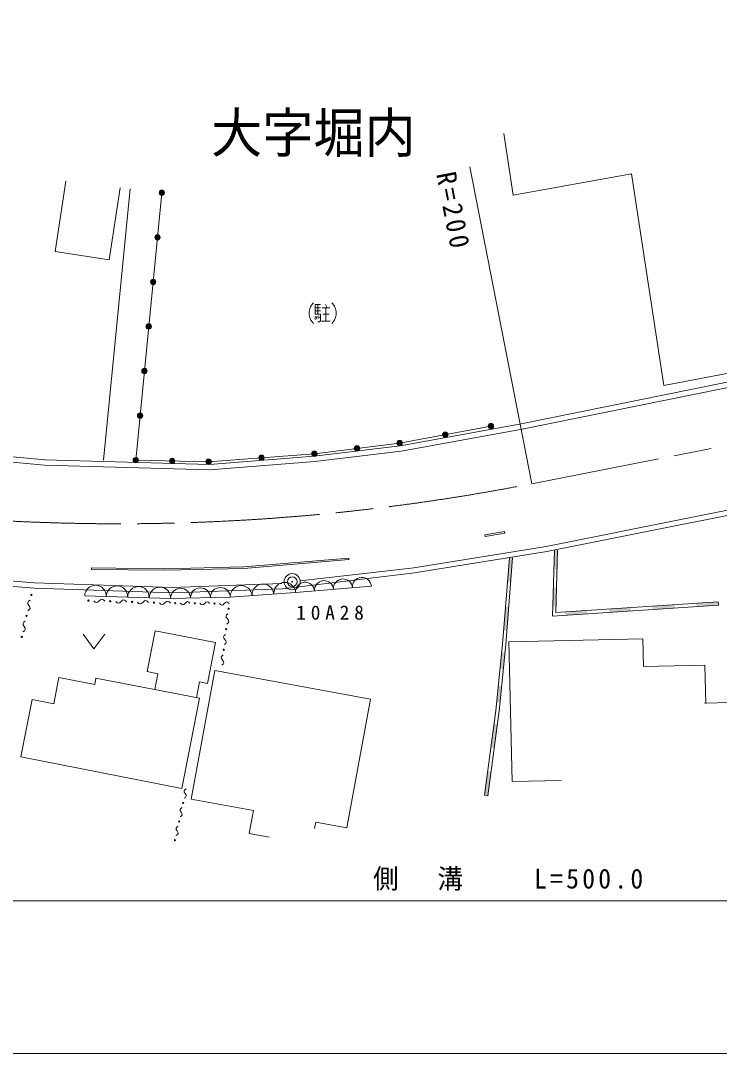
# Model space of a CAD drawing. Units: millimetres, scale not verified. Extents: x 40000 to 680000, y 20000 to 380000.
# Drawn here: x 273391 to 338321, y 205000 to 300950 of the extents above; entities that cross this region are included whole.
import ezdxf
from ezdxf.enums import TextEntityAlignment as Align

# ---------------------------------------------------------------- set-up
doc = ezdxf.new("R2010")
doc.units = ezdxf.units.MM
doc.header["$LTSCALE"] = 1000
doc.linetypes.add('CHAIN', pattern=[18.5, 12, -1.5, 3.5, -1.5])
for name, color, linetype, lineweight in [('M-BGD', 7, 'Continuous', 13), ('M-BMK', 2, 'CHAIN', 13), ('M-BMK-SRVR', 3, 'Continuous', 13), ('M-STR-HTXT', 7, 'Continuous', 13), ('M-TTL-BAND', 7, 'Continuous', 13)]:
    doc.layers.add(name, color=color, linetype=linetype, lineweight=lineweight)
doc.layers.add('M-BMK-HTXT', color=7, linetype='Continuous')
doc.styles.add('ＭＳ ゴシック', font='')
doc.styles.get('ＭＳ ゴシック').set_extended_font_data('MS Gothic')

msp = doc.modelspace()

# ---------------------------------------------------------------- hatches: boundary and pattern name
at = {"layer": 'M-BGD'}
for points in [[(322993, 251751), (322940, 250012), (323240, 250003), (323293, 251742)], [(318813, 251051), (318631, 248793), (318930, 248769), (319112, 251027)], [(322888, 248273), (322836, 246535), (323135, 246526), (323188, 248264)], [(332142, 246239), (334176, 246372), (334156, 246671), (332123, 246539)], [(336209, 246505), (338243, 246637), (338223, 246937), (336190, 246804)], [(318449, 246536), (318267, 244278), (318566, 244254), (318748, 246512)], [(324009, 245709), (326042, 245841), (326023, 246141), (323989, 246008)], [(328076, 245974), (330109, 246107), (330089, 246406), (328056, 246273)], [(318088, 242250), (317933, 240708), (318232, 240678), (318387, 242220)], [(317778, 239166), (317623, 237624), (317921, 237594), (318077, 239136)], [(317383, 235630), (317087, 233412), (317385, 233373), (317680, 235591)], [(316792, 231194), (316497, 228975), (316794, 228936), (317090, 231154)]]:
    msp.add_hatch(color=256, dxfattribs=at).paths.add_polyline_path(points)

# ---------------------------------------------------------------- linework, layer by layer
for p, q in [((283555, 285319), (281080, 260119)), ((284088, 260114), (286513, 284958)), ((301012, 274574), (301012, 273674)), ((301712, 274574), (301862, 274274)), ((300762, 274274), (301262, 274274)), ((300762, 273974), (301262, 273974)), ((300762, 273474), (300762, 273174)), ((300862, 273474), (300912, 273224)), ((300962, 273474), (301062, 273274)), ((301062, 273524), (301162, 273324)), ((301412, 274274), (302112, 274274)), ((301462, 273674), (302062, 273674)), ((301762, 274274), (301762, 273024)), ((302162, 273024), (301362, 273024)), ((308609, 261701), (317093, 263276)), ((300689, 260709), (308609, 261701)), ((284088, 260114), (290854, 259963)), ((290854, 259963), (300689, 260709)), ((318350, 253476), (316529, 253171)), ((318374, 253328), (316554, 253023)), ((318350, 253476), (318374, 253328)), ((316529, 253171), (316554, 253023)), ((322993, 251751), (322808, 245630)), ((323293, 251742), (323118, 245951)), ((303890, 251018), (303903, 250869)), ((318813, 251051), (318165, 243019)), ((319112, 251027), (318464, 242992)), ((279966, 250101), (279965, 249951)), ((292872, 247373), (298945, 247811)), ((298945, 247811), (305981, 248422)), ((279344, 247518), (287329, 247276)), ((287329, 247276), (292872, 247373)), ((322808, 245630), (338243, 246637)), ((323118, 245951), (338223, 246937)), ((338243, 246637), (338223, 246937)), ((285135, 240469), (285878, 244267)), ((285878, 244267), (291502, 243167)), ((290758, 239368), (291502, 243167)), ((318165, 243019), (317546, 236855)), ((318464, 242992), (317844, 236820)), ((331258, 240933), (331198, 243524)), ((336970, 241064), (331258, 240933)), ((337051, 237514), (336970, 241064)), ((276464, 237476), (276943, 239923)), ((276943, 239923), (280275, 239271)), ((285135, 240469), (286138, 240272)), ((285850, 238804), (286138, 240272)), ((280275, 239271), (280393, 239872)), ((289720, 238046), (290007, 239515)), ((290007, 239515), (290758, 239368)), ((274448, 237870), (276464, 237476)), ((340912, 237628), (336935, 237537)), ((317546, 236855), (316497, 228975)), ((317844, 236820), (316794, 228936)), ((319062, 230261), (323634, 230366)), ((289223, 228631), (295017, 227556)), ((316497, 228975), (316794, 228936)), ((295017, 227556), (294622, 225428)), ((300810, 226481), (300702, 225899)), ((294622, 225428), (296496, 225080))]:
    msp.add_line(p, q, dxfattribs=at)
for points in [[(563360, 311932), (547383, 307527), (473119, 293255), (346790, 268424), (319843, 262968), (308737, 260959), (300718, 259979), (290958, 259208), (275621, 259643), (259039, 261197), (224766, 264801), (221634, 268319), (217045, 269114), (213497, 266190), (183566, 270212), (170238, 272103), (158334, 274301), (146226, 277442), (132073, 281926), (123300, 285402), (115383, 288709), (78929, 304515)], [(563212, 312410), (547269, 308014), (473024, 293746), (346692, 268914), (319749, 263459), (308663, 261453), (300668, 260477), (290946, 259708), (275651, 260143), (259088, 261694), (225011, 265278), (221891, 268782), (216905, 269646), (213347, 266715), (183636, 270707), (170318, 272597), (158443, 274789), (146365, 277923), (132241, 282397), (123489, 285866), (115579, 289169), (79128, 304973)], [(74307, 293883), (111004, 277913), (126616, 271312), (130403, 269935), (149906, 264496), (160435, 262036), (173001, 259795), (183009, 258474), (212187, 254669), (214030, 251719), (220606, 250882), (224905, 253494), (257873, 249584), (274634, 248212), (287487, 247785), (297717, 248161), (309986, 249630), (322302, 251613), (376571, 262480), (398839, 266879), (487570, 284132), (549482, 296095), (561206, 298981), (566844, 300721)], [(299373, 248907), (309917, 250125), (322213, 252105), (376474, 262970), (398742, 267370), (487476, 284623), (549375, 296584), (561072, 299463), (566696, 301199)], [(74506, 294342), (111201, 278372), (126798, 271777), (130555, 270412), (150030, 264980), (160536, 262526), (173077, 260290), (183074, 258970), (212486, 255134), (214329, 252185), (220496, 251400), (224793, 254011), (257923, 250082), (274663, 248711), (287486, 248285), (297678, 248660)], [(333155, 267048), (386086, 277155), (382702, 293961)], [(318287, 290451), (319171, 284736), (330169, 286728), (333155, 267048)], [(277593, 286046), (276606, 279495), (281622, 278739), (282631, 285431)], [(300612, 274724), (300512, 274624), (300362, 274424), (300262, 274174), (300212, 273924), (300212, 273624), (300262, 273374), (300362, 273124), (300512, 272924), (300612, 272824)], [(301262, 274574), (300762, 274574), (300762, 273674), (301262, 273674), (301262, 273074), (301162, 272974), (301012, 272974)], [(302312, 274724), (302412, 274624), (302562, 274424), (302662, 274174), (302712, 273924), (302712, 273624), (302662, 273374), (302562, 273124), (302412, 272924), (302312, 272824)], [(303903, 250869), (294142, 250039), (286758, 249881), (279965, 249951)], [(303890, 251018), (294134, 250189), (286758, 250031), (279966, 250101)], [(274273, 247107), (274127, 247012), (274060, 246898), (274071, 246767), (274160, 246618), (274250, 246469), (274261, 246338), (274194, 246225), (274048, 246129)], [(280193, 247055), (280316, 246929), (280442, 246885), (280570, 246921), (280701, 247039), (280832, 247157), (280960, 247194), (281086, 247150), (281209, 247024)], [(282226, 246993), (282349, 246867), (282475, 246822), (282603, 246859), (282734, 246977), (282864, 247095), (282993, 247132), (283119, 247087), (283242, 246962)], [(284258, 246930), (284382, 246805), (284507, 246760), (284636, 246797), (284766, 246915), (284897, 247033), (285025, 247070), (285151, 247025), (285275, 246899)], [(286291, 246868), (286414, 246742), (286540, 246698), (286668, 246735), (286799, 246853), (286930, 246971), (287058, 247007), (287184, 246963), (287307, 246837)], [(288218, 246829), (288331, 246719), (288444, 246682), (288558, 246717), (288673, 246826), (288788, 246934), (288902, 246969), (289015, 246932), (289128, 246822)], [(290039, 246814), (290152, 246704), (290265, 246666), (290379, 246702), (290494, 246810), (290609, 246919), (290723, 246954), (290836, 246917), (290949, 246806)], [(291860, 246799), (291973, 246689), (292086, 246651), (292200, 246687), (292315, 246795), (292430, 246903), (292544, 246939), (292657, 246901), (292770, 246791)], [(292656, 245837), (292528, 245731), (292475, 245616), (292499, 245493), (292600, 245360), (292700, 245227), (292724, 245103), (292671, 244988), (292543, 244883)], [(273824, 245152), (273679, 245057), (273612, 244943), (273623, 244812), (273712, 244663), (273801, 244514), (273812, 244383), (273745, 244270), (273600, 244174)], [(279207, 243937), (280207, 242577), (281207, 243937)], [(292429, 243928), (292300, 243823), (292248, 243708), (292272, 243584), (292372, 243451), (292472, 243318), (292496, 243195), (292444, 243080), (292315, 242974)], [(331198, 243524), (318766, 243241), (319062, 230261)], [(292202, 242020), (292073, 241914), (292021, 241800), (292044, 241676), (292145, 241543), (292245, 241410), (292269, 241286), (292217, 241171), (292088, 241066)], [(305909, 237899), (291441, 240584), (289223, 228631)], [(280393, 239872), (290014, 237989), (288376, 229619)], [(288376, 229619), (273407, 232549), (274448, 237870)], [(300810, 226481), (303690, 225946), (305909, 237899)], [(288587, 228698), (288715, 228784), (288773, 228884), (288762, 229000), (288682, 229131), (288602, 229261), (288591, 229377), (288649, 229478), (288777, 229563)], [(288208, 226969), (288335, 227055), (288394, 227155), (288383, 227271), (288303, 227402), (288223, 227532), (288212, 227648), (288270, 227749), (288398, 227834)], [(287829, 225240), (287956, 225326), (288014, 225426), (288003, 225542), (287923, 225673), (287843, 225803), (287833, 225919), (287891, 226020), (288018, 226105)]]:
    msp.add_lwpolyline(points, dxfattribs=at)
for centre, radius in [((286513, 284958), 250), ((286513, 284958), 220), ((286513, 284958), 190), ((286513, 284958), 160), ((286513, 284958), 130), ((286513, 284958), 100), ((286513, 284958), 70), ((286513, 284958), 40), ((286513, 284958), 10), ((286109, 280817), 250), ((286109, 280817), 220), ((286109, 280817), 190), ((286109, 280817), 160), ((286109, 280817), 130), ((286109, 280817), 100), ((286109, 280817), 70), ((286109, 280817), 40), ((286109, 280817), 10), ((285704, 276677), 250), ((285704, 276677), 220), ((285704, 276677), 190), ((285704, 276677), 160), ((285704, 276677), 130), ((285704, 276677), 100), ((285704, 276677), 70), ((285704, 276677), 40), ((285704, 276677), 10), ((285300, 272536), 250), ((285300, 272536), 220), ((285300, 272536), 190), ((285300, 272536), 160), ((285300, 272536), 130), ((285300, 272536), 100), ((285300, 272536), 70), ((285300, 272536), 40), ((285300, 272536), 10), ((284896, 268395), 250), ((284896, 268395), 220), ((284896, 268395), 190), ((284896, 268395), 160), ((284896, 268395), 130), ((284896, 268395), 100), ((284896, 268395), 70), ((284896, 268395), 40), ((284896, 268395), 10), ((284492, 264255), 250), ((284492, 264255), 220), ((284492, 264255), 190), ((284492, 264255), 160), ((284492, 264255), 130), ((284492, 264255), 100), ((284492, 264255), 70), ((284492, 264255), 40), ((284492, 264255), 10), ((317093, 263276), 250), ((317093, 263276), 220), ((317093, 263276), 190), ((317093, 263276), 160), ((317093, 263276), 130), ((317093, 263276), 100), ((317093, 263276), 70), ((317093, 263276), 40), ((317093, 263276), 10), ((308609, 261701), 250), ((312851, 262489), 250), ((312851, 262489), 220), ((312851, 262489), 190), ((312851, 262489), 160), ((312851, 262489), 130), ((312851, 262489), 100), ((312851, 262489), 70), ((312851, 262489), 40), ((312851, 262489), 10), ((304649, 261205), 250), ((304649, 261205), 220), ((304649, 261205), 190), ((304649, 261205), 160), ((304649, 261205), 130), ((304649, 261205), 100), ((304649, 261205), 70), ((304649, 261205), 40), ((304649, 261205), 10), ((308609, 261701), 220), ((308609, 261701), 190), ((308609, 261701), 160), ((308609, 261701), 130), ((308609, 261701), 100), ((308609, 261701), 70), ((308609, 261701), 40), ((308609, 261701), 10), ((284088, 260114), 250), ((284088, 260114), 250), ((284088, 260114), 220), ((284088, 260114), 220), ((284088, 260114), 190), ((284088, 260114), 190), ((284088, 260114), 160), ((284088, 260114), 160), ((284088, 260114), 130), ((284088, 260114), 130), ((284088, 260114), 100), ((284088, 260114), 100), ((284088, 260114), 70), ((284088, 260114), 70), ((284088, 260114), 40), ((284088, 260114), 40), ((284088, 260114), 10), ((284088, 260114), 10), ((287471, 260039), 250), ((287471, 260039), 220), ((287471, 260039), 190), ((287471, 260039), 160), ((287471, 260039), 130), ((287471, 260039), 100), ((287471, 260039), 70), ((287471, 260039), 40), ((287471, 260039), 10), ((290854, 259963), 250), ((290854, 259963), 220), ((290854, 259963), 190), ((290854, 259963), 160), ((290854, 259963), 130), ((290854, 259963), 100), ((290854, 259963), 70), ((295772, 260336), 250), ((295772, 260336), 220), ((295772, 260336), 190), ((295772, 260336), 160), ((295772, 260336), 130), ((295772, 260336), 100), ((295772, 260336), 70), ((295772, 260336), 40), ((295772, 260336), 10), ((300689, 260709), 250), ((300689, 260709), 220), ((300689, 260709), 190), ((300689, 260709), 160), ((300689, 260709), 130), ((300689, 260709), 100), ((300689, 260709), 70), ((300689, 260709), 40), ((300689, 260709), 10), ((290854, 259963), 40), ((290854, 259963), 10), ((274385, 247596), 60.2), ((274385, 247596), 40.1), ((274385, 247596), 20.1), ((274385, 247596), 2), ((279685, 247071), 61), ((279685, 247071), 40.7), ((279685, 247071), 20.3), ((279685, 247071), 2), ((281717, 247008), 61), ((281717, 247008), 40.7), ((281717, 247008), 20.3), ((281717, 247008), 2), ((283750, 246946), 61), ((283750, 246946), 40.7), ((283750, 246946), 20.3), ((283750, 246946), 2), ((285783, 246884), 61), ((285783, 246884), 40.7), ((285783, 246884), 20.3), ((285783, 246884), 2), ((287762, 246833), 54.6), ((287762, 246833), 36.4), ((287762, 246833), 18.2), ((287762, 246833), 1.8), ((289583, 246818), 54.6), ((289583, 246818), 36.4), ((289583, 246818), 18.2), ((289583, 246818), 1.8), ((291404, 246803), 54.6), ((291404, 246803), 36.4), ((291404, 246803), 18.2), ((291404, 246803), 1.8), ((273936, 245641), 60.2), ((273936, 245641), 40.1), ((273936, 245641), 20.1), ((273936, 245641), 2), ((292713, 246314), 57.7), ((292713, 246314), 38.4), ((292713, 246314), 19.2), ((292713, 246314), 1.9), ((273488, 243686), 60.2), ((273488, 243686), 40.1), ((292486, 244405), 57.7), ((292486, 244405), 38.4), ((292486, 244405), 19.2), ((292486, 244405), 1.9), ((273488, 243686), 20.1), ((273488, 243686), 2), ((292258, 242497), 57.7), ((292258, 242497), 38.4), ((292258, 242497), 19.2), ((292258, 242497), 1.9), ((288492, 228266), 53.1), ((288492, 228266), 35.4), ((288492, 228266), 17.7), ((288492, 228266), 1.8), ((288113, 226537), 53.1), ((288113, 226537), 35.4), ((288113, 226537), 17.7), ((288113, 226537), 1.8), ((287734, 224808), 53.1), ((287734, 224808), 35.4), ((287734, 224808), 17.7), ((287734, 224808), 1.8)]:
    msp.add_circle(centre, radius, dxfattribs=at)
for centre, radius, start, end in [((295909, 247592), 1015, 4.12388, 184.12388), ((297933, 247738), 1015, 4.12388, 184.12388), ((299825, 247887), 883, 4.96443, 184.96443), ((301584, 248040), 883, 4.96443, 184.96443), ((303342, 248193), 883, 4.96443, 184.96443), ((305101, 248346), 883, 4.96443, 184.96443), ((280342, 247488), 998, 358.26384, 178.26384), ((282338, 247427), 998, 358.26384, 178.26384), ((284334, 247367), 998, 358.26384, 178.26384), ((286331, 247306), 998, 358.26384, 178.26384), ((288252, 247292), 924, 1.00155, 181.00155), ((290100, 247325), 924, 1.00155, 181.00155), ((291948, 247357), 924, 1.00155, 181.00155), ((293884, 247446), 1015, 4.12388, 184.12388)]:
    msp.add_arc(centre, radius, start, end, dxfattribs=at)
at = {"layer": 'M-BMK'}
msp.add_line((320882, 257924), (368351, 267210), dxfattribs=at)
msp.add_arc((282484, 454203), 200000, 266.62531, 281.06909, dxfattribs=at)
at = {"layer": 'M-BMK-SRVR'}
for radius in [750, 450, 30]:
    msp.add_circle((298628, 248820), radius, dxfattribs=at)
at = {"layer": 'M-STR-HTXT'}
for p, q in [((315123, 287366), (320882, 257924)), ((74307, 219163), (566844, 219163))]:
    msp.add_line(p, q, dxfattribs=at)
at = {"layer": 'M-TTL-BAND'}
msp.add_line((40000, 205000), (579000, 205000), dxfattribs=at)

# ---------------------------------------------------------------- texts
at = {"layer": 'M-BMK-HTXT', "style": 'ＭＳ ゴシック', "width": 0.95}
msp.add_text('大字堀内', height=3666, dxfattribs=at).set_placement((291093, 287590), align=Align.BOTTOM_LEFT)
at = {"layer": 'M-BMK-SRVR', "insert": (299001, 245274), "char_height": 1320, "attachment_point": 7, "style": 'ＭＳ ゴシック'}
msp.add_mtext('\\T1.5;10A28', dxfattribs=at)
at = {"layer": 'M-STR-HTXT', "insert": (311978, 286707), "char_height": 1833, "attachment_point": 7, "rotation": 280.9, "style": 'ＭＳ ゴシック'}
msp.add_mtext('\\T1.26;\\W0.95;R=200', dxfattribs=at)
at = {"layer": 'M-STR-HTXT', "insert": (306138, 220111), "char_height": 1833, "attachment_point": 7, "style": 'ＭＳ ゴシック'}
msp.add_mtext('\\T1.26;\\W0.95;側\u3000溝\u3000\u3000L=500.0', dxfattribs=at)

doc.saveas('drawing.dxf')
